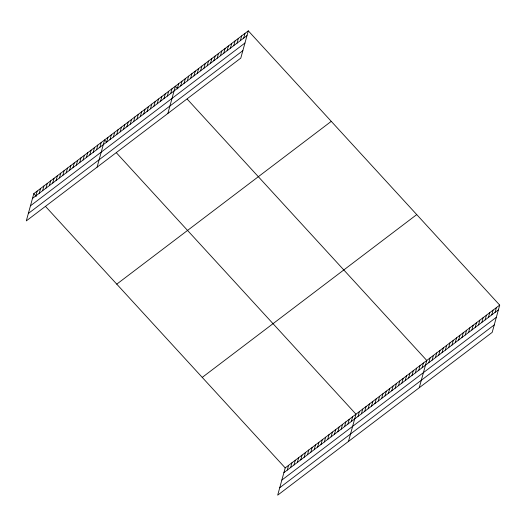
<?xml version="1.0" encoding="UTF-8"?>
<svg xmlns="http://www.w3.org/2000/svg" width="526" height="526" viewBox="0 0 526 526"><rect width="100%" height="100%" fill="white"/><g stroke="black" fill="none" stroke-linecap="round" stroke-linejoin="round"><path stroke-width="0.79" d="M248.305 30.85L33.802 193.647L26.3 220.894L240.796 58.103L248.305 30.85L499.7 305.106L492.198 332.353L277.695 495.15L285.204 467.897L499.7 305.106M35.867 195.836L37.175 191.089M39.24 193.279L40.548 188.532M42.613 190.721L43.914 185.974M45.979 188.163L47.287 183.416M49.352 185.606L50.66 180.859M52.718 183.048L54.027 178.301M56.091 180.49L57.4 175.743M59.464 177.933L60.773 173.185M62.831 175.375L64.139 170.628M66.204 172.817L67.512 168.07M69.577 170.26L70.885 165.506M72.943 167.702L74.251 162.948M76.316 165.138L77.624 160.391M79.689 162.58L80.997 157.833M83.055 160.022L84.364 155.275M86.428 157.465L87.737 152.718M89.801 154.907L91.11 150.16M93.168 152.349L94.476 147.602M96.541 149.792L97.849 145.044M99.914 147.234L101.222 142.487M97.086 167.176L104.589 139.929L106.568 142.079M106.653 142.119L107.961 137.371M110.026 139.561L111.334 134.807M113.392 137.003L114.701 132.25M116.765 134.439L118.074 129.692M120.138 131.881L121.44 127.134M123.505 129.324L124.813 124.577M126.878 126.766L128.186 122.019M130.251 124.208L131.553 119.461M133.617 121.651L134.926 116.904M136.99 119.093L138.299 114.346M140.357 116.535L141.665 111.788M143.73 113.978L145.038 109.23M147.102 111.42L148.411 106.673M150.469 108.862L151.777 104.109M153.842 106.305L155.15 101.551M157.215 103.74L158.523 98.993M160.581 101.183L161.89 96.436M163.954 98.625L165.263 93.878M167.327 96.067L168.636 91.32M170.694 93.51L172.002 88.763M167.866 113.452L175.375 86.205L177.841 88.901M177.38 88.434L178.689 83.687M180.694 85.922L182.003 81.175M184.015 83.404L185.316 78.657M187.328 80.886L188.637 76.138M190.642 78.374L191.951 73.627M193.956 75.856L195.264 71.109M197.27 73.338L198.578 68.59M200.584 70.826L201.892 66.079M203.904 68.308L205.212 63.561M207.218 65.789L208.526 61.042M210.531 63.278L211.84 58.531M213.845 60.76L215.154 56.012M217.159 58.248L218.468 53.494M220.479 55.73L221.781 50.983M223.793 53.211L225.102 48.464M227.107 50.7L228.415 45.946M230.421 48.182L231.729 43.434M233.735 45.663L235.043 40.916M237.048 43.152L238.357 38.398M240.369 40.633L241.677 35.886M243.683 38.115L244.991 33.368M287.262 470.093L288.57 465.339M290.635 467.529L291.943 462.781M294.008 464.971L295.316 460.224M297.374 462.413L298.683 457.666M300.747 459.855L302.055 455.108M304.12 457.298L305.422 452.551M307.486 454.74L308.795 449.993M310.859 452.182L312.168 447.435M314.232 449.625L315.534 444.878M317.599 447.067L318.907 442.32M320.972 444.509L322.28 439.762M324.338 441.952L325.647 437.198M327.711 439.394L329.02 434.64M331.084 436.83L332.393 432.083M334.451 434.272L335.759 429.525M337.823 431.714L339.132 426.967M341.196 429.157L342.505 424.41M344.563 426.599L345.871 421.852M347.936 424.041L349.244 419.294M351.309 421.484L352.617 416.737M348.482 441.426L355.984 414.179L116.443 152.856M358.048 416.368L359.357 411.621M361.421 413.811L362.73 409.064M364.788 411.253L366.096 406.499M368.161 408.695L369.469 403.942M371.534 406.131L372.842 401.384M374.9 403.573L376.208 398.826M378.273 401.016L379.581 396.269M381.646 398.458L382.954 393.711M385.012 395.9L386.321 391.153M388.385 393.343L389.694 388.596M391.758 390.785L393.06 386.038M395.125 388.227L396.433 383.48M398.498 385.67L399.806 380.923M401.871 383.112L403.172 378.358M405.237 380.554L406.545 375.801M408.61 377.99L409.918 373.243M411.976 375.433L413.285 370.685M415.349 372.875L416.658 368.128M418.722 370.317L420.031 365.57M422.089 367.759L423.397 363.012M419.268 387.701L426.77 360.455L187.223 99.131M428.775 362.684L430.084 357.936M432.089 360.172L433.398 355.425M435.41 357.654L436.718 352.907M438.723 355.135L440.032 350.388M442.037 352.624L443.346 347.877M445.351 350.106L446.659 345.358M448.665 347.587L449.973 342.84M451.985 345.076L453.287 340.329M455.299 342.558L456.607 337.81M458.613 340.046L459.921 335.292M461.927 337.528L463.235 332.78M465.24 335.009L466.549 330.262M468.554 332.498L469.863 327.744M471.875 329.98L473.183 325.232M475.188 327.461L476.497 322.714M478.502 324.95L479.811 320.196M481.816 322.431L483.124 317.684M485.13 319.913L486.438 315.166M488.45 317.402L489.752 312.648M491.764 314.883L493.072 310.136M495.078 312.365L496.386 307.618M32.5 198.401L246.996 35.604M30.455 205.824L244.952 43.027M28.345 213.471L242.841 50.674M116.765 284.152L331.262 121.355M202.24 377.398L416.737 214.601M283.895 472.65L498.392 309.853M281.851 480.074L496.347 317.277M279.74 487.72L494.243 324.923M33.802 193.647L36.274 196.343M45.657 206.58L285.204 467.897"/></g></svg>
